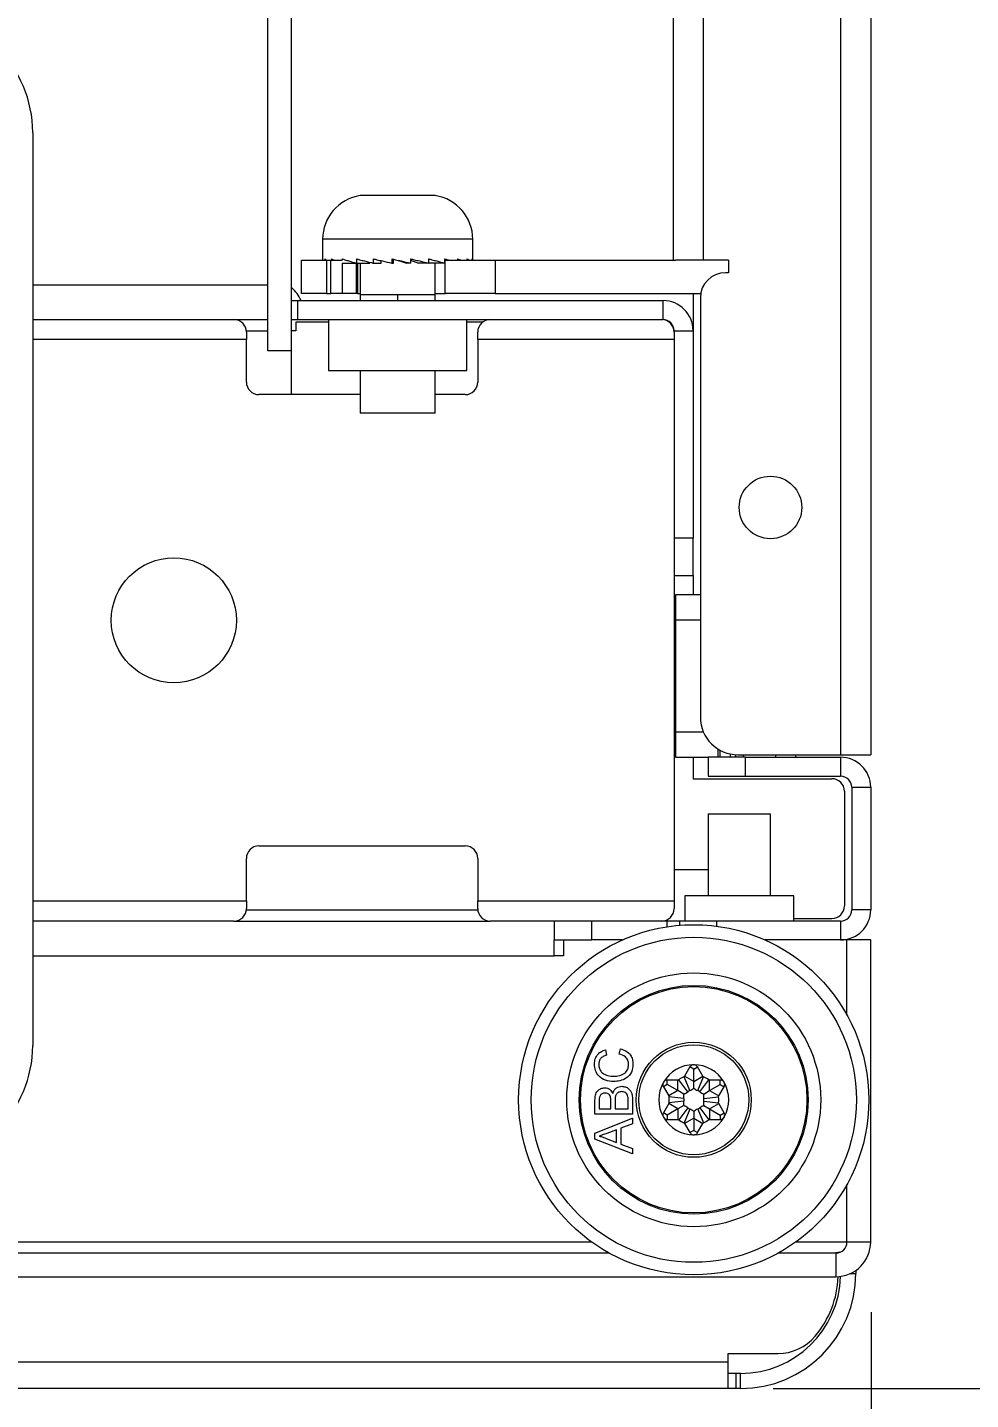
# Model space of a CAD drawing. Header units: inches. Extents: x 40138 to 76695, y -14500 to -5279.
# Drawn here: x 70982.1 to 71057.5, y -10810.8 to -10701 of the extents above; entities that cross this region are included whole.
import ezdxf

# ---------------------------------------------------------------- set-up
doc = ezdxf.new("R2010")
doc.units = ezdxf.units.IN
doc.header["$LTSCALE"] = 2
doc.header["$MEASUREMENT"] = 0
doc.header["$PDMODE"] = 35
doc.header["$PDSIZE"] = -1
doc.layers.add('M-ANNO-DIMS', color=7, linetype='Continuous', lineweight=13)
doc.layers.add('M-OBJECT-DETAILS', color=7, linetype='Continuous', lineweight=9)
doc.styles.get("Standard").update_dxf_attribs({"font": 'romans.shx', "width": 0.8})
doc.dimstyles.new('Details World Wide', dxfattribs={"dimscale": 4, "dimtxt": 4.5, "dimasz": 3.5, "dimexe": 0.75, "dimexo": 0.75, "dimgap": 0.75, "dimtad": 0, "dimtih": 1, "dimtoh": 1, "dimdec": 0, "dimzin": 4, "dimdsep": 46, "dimtxsty": 'Standard', "dimcen": 0, "dimclrd": 256, "dimclre": 256, "dimclrt": 256, "dimadec": 0, "dimazin": 1, "dimtfac": 1, "dimtdec": 0, "dimtmove": 0, "dimatfit": 3, "dimfxl": 1, "dimtolj": 1, "dimtzin": 0, "dimlwd": -1, "dimlwe": -1, "dimarcsym": 0})

# ---------------------------------------------------------------- blocks, each defined once
blk = doc.blocks.new('*D36')
at = {"layer": 'Defpoints', "color": 0, "transparency": 16777216}
for p in [(71049.57, -10800.79), (70950.07, -11048.55), (70950.07, -11048.55)]:
    blk.add_point(p, dxfattribs=at)
at = {"layer": 'M-ANNO-DIMS', "transparency": 16777216}
for p, q in [((71049.57, -10803.79), (71049.57, -11051.55)), ((70964.07, -11048.55), (71035.57, -11048.55)), ((71049.57, -11048.55), (71099.21, -11048.55))]:
    blk.add_line(p, q, dxfattribs=at)
for points in [[(70964.07, -11046.21), (70964.07, -11050.88), (70950.07, -11048.55)], [(71035.57, -11046.21), (71035.57, -11050.88), (71049.57, -11048.55)]]:
    blk.add_solid(points, dxfattribs=at)
at = {"layer": 'M-ANNO-DIMS', "transparency": 16777216, "insert": (71141.29, -11048.55), "char_height": 18, "attachment_point": 5}
blk.add_mtext('\\A1;100\\P [3.92]', dxfattribs=at)
blk = doc.blocks.new('*D68')
at = {"layer": 'Defpoints', "color": 0, "transparency": 16777216}
for p in [(70845.16, -9721.8), (71341.85, -9721.8), (70845.22, -10827.97)]:
    blk.add_point(p, dxfattribs=at)
at = {"layer": 'M-ANNO-DIMS', "transparency": 16777216}
for p, q in [((70848.16, -9721.8), (71344.85, -9721.8)), ((71341.85, -9735.8), (71341.85, -10095.97)), ((71341.85, -10813.97), (71341.85, -10159.4)), ((70848.22, -10827.97), (71344.85, -10827.97))]:
    blk.add_line(p, q, dxfattribs=at)
for points in [[(71339.51, -9735.8), (71344.18, -9735.8), (71341.85, -9721.8)], [(71339.51, -10813.97), (71344.18, -10813.97), (71341.85, -10827.97)]]:
    blk.add_solid(points, dxfattribs=at)
at = {"layer": 'M-ANNO-DIMS', "transparency": 16777216, "insert": (71341.85, -10127.69), "char_height": 18, "attachment_point": 5}
blk.add_mtext('\\A1;1106\\P [43.55]', dxfattribs=at)
blk = doc.blocks.new('*D70')
at = {"layer": 'Defpoints', "color": 0, "transparency": 16777216}
for p in [(71261.34, -10663.59), (71038.73, -10809.9), (71261.34, -10809.9)]:
    blk.add_point(p, dxfattribs=at)
at = {"layer": 'M-ANNO-DIMS', "transparency": 16777216}
for p, q in [((71261.34, -10677.59), (71261.34, -10694.64)), ((71261.34, -10795.9), (71261.34, -10758.07)), ((71041.73, -10809.9), (71264.34, -10809.9))]:
    blk.add_line(p, q, dxfattribs=at)
for points in [[(71259.01, -10677.59), (71263.68, -10677.59), (71261.34, -10663.59)], [(71259.01, -10795.9), (71263.68, -10795.9), (71261.34, -10809.9)]]:
    blk.add_solid(points, dxfattribs=at)
at = {"layer": 'M-ANNO-DIMS', "transparency": 16777216, "insert": (71261.34, -10726.36), "char_height": 18, "attachment_point": 5}
blk.add_mtext('\\A1;146\\P [5.76]', dxfattribs=at)

msp = doc.modelspace()

# ---------------------------------------------------------------- linework, layer by layer
at = {"layer": 'M-OBJECT-DETAILS', "linetype": 'Continuous', "lineweight": 5}
for p, q in [((71047.112, -9791.7), (71047.112, -10759.2)), ((71049.52, -9791.7), (71049.52, -10759.2)), ((71033.751, -10719.648), (71033.751, -10289.95)), ((71036.159, -10719.648), (71036.159, -10289.95)), ((71001.323, -10726.897), (71001.323, -10693.729)), ((71003.22, -10726.897), (71003.22, -10693.729)), ((71014.7, -10714.478), (71011.7, -10714.478)), ((71017.7, -10717.978), (71011.7, -10717.978)), ((71017.7, -10719.648), (71017.7, -10717.978)), ((71011.769, -10719.67), (71012.397, -10719.878)), ((71012.728, -10719.541), (71012.728, -10719.878)), ((71012.728, -10719.656), (71013.372, -10719.878)), ((71014.166, -10719.541), (71014.166, -10719.878)), ((71015.449, -10719.541), (71015.449, -10719.878)), ((71015.501, -10722.305), (71015.501, -10719.648)), ((71015.501, -10719.648), (71019.501, -10719.648)), ((71016.496, -10719.541), (71016.496, -10719.648)), ((71017.242, -10719.541), (71017.242, -10719.648)), ((71017.64, -10719.541), (71017.64, -10719.648)), ((71019.501, -10719.648), (71019.501, -10722.305)), ((71019.501, -10719.648), (71033.921, -10719.648)), ((71036.159, -10719.648), (71033.921, -10719.648)), ((71038.159, -10719.648), (71036.159, -10719.648)), ((71038.159, -10719.648), (71038.159, -10720.648)), ((71012.728, -10719.878), (71012.397, -10719.878)), ((71014.166, -10719.878), (71013.372, -10719.878)), ((71014.166, -10719.849), (71014.241, -10719.878)), ((71015.449, -10719.878), (71014.241, -10719.878)), ((71014.7, -10722.378), (71014.7, -10719.878)), ((71015.506, -10719.878), (71014.951, -10719.878)), ((71038.159, -10720.648), (71037.901, -10720.648)), ((71003.72, -10722.878), (71032.912, -10722.878)), ((71011.7, -10722.378), (71014.7, -10722.378)), ((71014.7, -10722.305), (71015.501, -10722.305)), ((71014.7, -10722.878), (71014.7, -10722.378)), ((71019.501, -10722.305), (71015.501, -10722.305)), ((71019.501, -10722.305), (71035.931, -10722.305)), ((71032.912, -10722.878), (71032.912, -10724.397)), ((71035.32, -10722.305), (71035.32, -10725.286)), ((71035.901, -10722.648), (71035.901, -10756.2)), ((71003.72, -10724.397), (71032.912, -10724.397)), ((71017.225, -10728.477), (71017.225, -10724.397)), ((71018.503, -10724.596), (71017.225, -10724.596)), ((71033.473, -10724.596), (71033.4, -10724.596)), ((71033.801, -10725.286), (71035.32, -10725.286)), ((71033.801, -10725.286), (71033.801, -10741.878)), ((71035.32, -10725.286), (71035.32, -10741.878)), ((71018.101, -10725.997), (71018.101, -10725.397)), ((71018.101, -10725.997), (71018.101, -10729.397)), ((71033.801, -10725.997), (71018.101, -10725.997)), ((71006.175, -10728.477), (71017.225, -10728.477)), ((71014.7, -10731.878), (71014.7, -10728.477)), ((71017.101, -10730.397), (71014.7, -10730.397)), ((71014.7, -10731.878), (71011.7, -10731.878)), ((71035.32, -10741.878), (71033.801, -10741.878)), ((71033.801, -10741.878), (71033.801, -10744.878)), ((71035.32, -10744.878), (71035.32, -10741.878)), ((71033.801, -10744.878), (71033.801, -10770.9)), ((71033.801, -10744.878), (71035.32, -10744.878)), ((71035.32, -10744.878), (71035.32, -10746.4)), ((71035.901, -10746.4), (71033.9, -10746.4)), ((71033.9, -10746.4), (71033.9, -10748.4)), ((71033.9, -10748.4), (71033.9, -10757.4)), ((71033.9, -10748.4), (71035.901, -10748.4)), ((71033.9, -10757.4), (71033.9, -10759.4)), ((71036.152, -10757.4), (71033.9, -10757.4)), ((71037.316, -10759.4), (71037.316, -10758.747)), ((71037.475, -10759.4), (71037.475, -10758.84)), ((71038.306, -10759.4), (71038.306, -10759.14)), ((71038.736, -10759.4), (71038.736, -10759.196)), ((71038.901, -10759.2), (71047.112, -10759.2)), ((71039.322, -10759.2), (71039.322, -10759.4)), ((71041.913, -10759.2), (71041.913, -10759.4)), ((71043.499, -10759.2), (71043.499, -10759.4)), ((71047.112, -10759.2), (71049.52, -10759.2)), ((71033.9, -10759.4), (71036.52, -10759.4)), ((71035.32, -10759.4), (71035.32, -10761.118)), ((71036.52, -10759.4), (71036.52, -10760.919)), ((71039.52, -10759.4), (71036.52, -10759.4)), ((71039.52, -10760.919), (71039.52, -10759.4)), ((71039.52, -10759.4), (71047.112, -10759.4)), ((71047.112, -10759.4), (71047.112, -10760.919)), ((71035.32, -10761.118), (71046.42, -10761.118)), ((71036.52, -10760.919), (71039.52, -10760.919)), ((71039.52, -10760.919), (71047.112, -10760.919)), ((71047.42, -10762.118), (71047.42, -10771.299)), ((71048.001, -10761.808), (71049.52, -10761.808)), ((71048.001, -10761.808), (71048.001, -10771.611)), ((71049.52, -10761.808), (71049.52, -10771.611)), ((71036.52, -10763.916), (71036.52, -10770.5)), ((71036.52, -10763.916), (71039.02, -10763.916)), ((71039.02, -10763.916), (71041.52, -10763.916)), ((71041.52, -10770.5), (71041.52, -10763.916)), ((71000.601, -10766.5), (71017.101, -10766.5)), ((71018.101, -10767.5), (71018.101, -10770.9)), ((71034.22, -10768.42), (71033.801, -10768.42)), ((71036.52, -10768.42), (71034.22, -10768.42)), ((71018.101, -10770.9), (71033.801, -10770.9)), ((71018.101, -10771.5), (71018.101, -10770.9)), ((71033.801, -10770.9), (71033.801, -10771.5)), ((71034.67, -10770.5), (71034.67, -10772.5)), ((71039.02, -10770.5), (71034.67, -10770.5)), ((71043.37, -10770.5), (71039.02, -10770.5)), ((71043.37, -10772.5), (71043.37, -10770.5)), ((70999.595, -10771.611), (71018.108, -10771.611)), ((71043.37, -10772.299), (71046.42, -10772.299)), ((71049.52, -10771.611), (71048.001, -10771.611)), ((70998.601, -10772.5), (71019.101, -10772.5)), ((71024.22, -10772.5), (71019.101, -10772.5)), ((71024.22, -10772.5), (71024.22, -10774.019)), ((71027.22, -10772.5), (71024.22, -10772.5)), ((71027.22, -10774.019), (71027.22, -10772.5)), ((71033.22, -10772.5), (71027.22, -10772.5)), ((71034.22, -10772.5), (71033.22, -10772.5)), ((71033.22, -10772.5), (71033.22, -10772.967)), ((71034.22, -10772.5), (71034.22, -10772.848)), ((71037.22, -10772.5), (71034.22, -10772.5)), ((71047.112, -10772.5), (71037.22, -10772.5)), ((71037.22, -10772.922), (71037.22, -10772.5)), ((71047.112, -10772.5), (71047.112, -10774.019)), ((71024.22, -10774.019), (71027.22, -10774.019)), ((71024.22, -10775.286), (71024.22, -10774.019)), ((71024.97, -10774.019), (71024.97, -10775.286)), ((71029.66, -10774.019), (71027.22, -10774.019)), ((71047.112, -10774.019), (71041.087, -10774.019)), ((71047.623, -10774.019), (71047.112, -10774.019)), ((71049.52, -10774.019), (71047.623, -10774.019)), ((71047.623, -10780.022), (71047.623, -10774.019)), ((71049.52, -10798.161), (71049.52, -10774.019)), ((70982.52, -10775.286), (71024.22, -10775.286)), ((71024.97, -10775.286), (71024.22, -10775.286)), ((71028.307, -10782.8), (71028.398, -10783.223)), ((71029.414, -10783.146), (71029.513, -10782.723)), ((71035.068, -10784.177), (71034.64, -10784.917)), ((71035.373, -10784.353), (71035.068, -10784.177)), ((71035.373, -10784.353), (71035.679, -10784.177)), ((71035.373, -10785.34), (71035.373, -10784.353)), ((71036.106, -10784.917), (71035.679, -10784.177)), ((71033.254, -10785.577), (71032.949, -10785.753)), ((71033.254, -10785.577), (71033.254, -10785.224)), ((71034.109, -10786.07), (71033.254, -10785.577)), ((71034.109, -10786.07), (71034.109, -10785.224)), ((71034.892, -10786.161), (71034.169, -10785.203)), ((71035.061, -10786.064), (71034.593, -10784.959)), ((71035.373, -10785.34), (71034.64, -10784.917)), ((71035.373, -10785.34), (71036.106, -10784.917)), ((71035.373, -10785.876), (71035.373, -10785.34)), ((71035.686, -10786.064), (71036.154, -10784.959)), ((71035.855, -10786.161), (71036.578, -10785.203)), ((71036.638, -10786.07), (71036.638, -10785.224)), ((71036.638, -10786.07), (71037.492, -10785.577)), ((71037.492, -10785.577), (71037.492, -10785.224)), ((71037.492, -10785.577), (71037.798, -10785.753)), ((71032.949, -10785.753), (71033.376, -10786.493)), ((71034.109, -10786.07), (71033.376, -10786.493)), ((71034.579, -10786.702), (71033.388, -10786.555)), ((71034.573, -10786.338), (71034.109, -10786.07)), ((71036.167, -10786.702), (71037.358, -10786.555)), ((71036.174, -10786.338), (71036.638, -10786.07)), ((71036.638, -10786.07), (71037.371, -10786.493)), ((71037.371, -10786.493), (71037.798, -10785.753)), ((71027.473, -10787.954), (71027.473, -10786.831)), ((71027.82, -10786.959), (71027.82, -10787.531)), ((71027.82, -10787.531), (71028.743, -10787.531)), ((71028.743, -10787.531), (71028.743, -10786.912)), ((71029.089, -10786.87), (71029.089, -10787.531)), ((71029.089, -10787.531), (71030.127, -10787.531)), ((71030.127, -10787.531), (71030.127, -10786.821)), ((71030.473, -10786.828), (71030.473, -10787.954)), ((71033.376, -10787.107), (71032.949, -10787.847)), ((71033.254, -10788.024), (71032.949, -10787.847)), ((71034.109, -10787.53), (71033.254, -10788.024)), ((71034.109, -10787.53), (71033.376, -10787.107)), ((71034.579, -10786.898), (71033.388, -10787.045)), ((71034.573, -10787.262), (71034.109, -10787.53)), ((71034.109, -10787.53), (71034.109, -10788.377)), ((71034.892, -10787.439), (71034.169, -10788.397)), ((71035.061, -10787.537), (71034.593, -10788.641)), ((71035.373, -10787.724), (71035.373, -10788.26)), ((71035.686, -10787.537), (71036.154, -10788.641)), ((71035.855, -10787.439), (71036.578, -10788.397)), ((71036.167, -10786.898), (71037.358, -10787.045)), ((71036.174, -10787.262), (71036.638, -10787.53)), ((71036.638, -10787.53), (71037.371, -10787.107)), ((71036.638, -10787.53), (71037.492, -10788.024)), ((71036.638, -10787.53), (71036.638, -10788.377)), ((71037.798, -10787.847), (71037.371, -10787.107)), ((71037.492, -10788.024), (71037.798, -10787.847)), ((71030.473, -10787.954), (71027.473, -10787.954)), ((71027.473, -10789.465), (71030.473, -10788.274)), ((71030.473, -10788.723), (71029.55, -10789.064)), ((71030.473, -10788.274), (71030.473, -10788.723)), ((71033.254, -10788.024), (71033.254, -10788.377)), ((71035.373, -10788.26), (71034.64, -10788.684)), ((71034.64, -10788.684), (71035.068, -10789.424)), ((71035.373, -10788.26), (71035.373, -10789.247)), ((71035.373, -10788.26), (71036.106, -10788.684)), ((71035.679, -10789.424), (71036.106, -10788.684)), ((71037.492, -10788.024), (71037.492, -10788.377)), ((71027.473, -10789.943), (71027.473, -10789.465)), ((71030.473, -10791.134), (71027.473, -10789.943)), ((71028.374, -10789.909), (71029.204, -10790.216)), ((71029.204, -10789.192), (71028.416, -10789.483)), ((71029.204, -10790.216), (71029.204, -10789.192)), ((71029.55, -10789.064), (71029.55, -10790.343)), ((71035.373, -10789.247), (71035.068, -10789.424)), ((71035.373, -10789.247), (71035.679, -10789.424)), ((71029.55, -10790.343), (71030.473, -10790.685)), ((71030.473, -10790.685), (71030.473, -10791.134)), ((71047.623, -10798.161), (71047.623, -10793.578)), ((70903.22, -10798.161), (71027.192, -10798.161)), ((71043.554, -10798.161), (71047.623, -10798.161)), ((71047.623, -10798.161), (71049.52, -10798.161)), ((70471.845, -10799.05), (71028.596, -10799.05)), ((71042.151, -10799.05), (71046.734, -10799.05)), ((71047.055, -10798.99), (71046.734, -10799.05)), ((71046.734, -10799.05), (71046.734, -10800.947)), ((70453.706, -10800.947), (71046.734, -10800.947)), ((71047.918, -10800.683), (71048.334, -10800.683)), ((71048.334, -10800.442), (71048.334, -10800.683)), ((71038.12, -10807.094), (71042.104, -10807.094)), ((71038.12, -10807.794), (71038.12, -10807.094)), ((71038.12, -10807.794), (70908.813, -10807.794)), ((71038.12, -10809.897), (71038.12, -10807.794)), ((71038.727, -10808.683), (71038.12, -10808.683)), ((71038.727, -10808.683), (71038.727, -10809.897)), ((71039.12, -10808.683), (71038.727, -10808.683)), ((71039.12, -10809.897), (71039.12, -10808.683)), ((71038.12, -10809.897), (70909.957, -10809.897)), ((71038.727, -10809.897), (71038.12, -10809.897)), ((71039.12, -10809.897), (71038.727, -10809.897))]:
    msp.add_line(p, q, dxfattribs=at)
at = {"layer": 'M-OBJECT-DETAILS', "linetype": 'Continuous', "lineweight": 0}
for p, q in [((70982.52, -10709.445), (70982.52, -10782.445)), ((71011.7, -10714.478), (71008.7, -10714.478)), ((71005.7, -10717.978), (71005.7, -10719.563)), ((71011.7, -10717.978), (71005.7, -10717.978)), ((71004.001, -10722.305), (71004.001, -10719.648)), ((71004.001, -10719.648), (71006.001, -10719.648)), ((71005.701, -10719.541), (71005.701, -10719.648)), ((71005.865, -10719.541), (71005.865, -10719.648)), ((71006.001, -10719.648), (71006.001, -10722.305)), ((71006.001, -10719.648), (71006.364, -10719.648)), ((71006.364, -10722.305), (71006.364, -10719.648)), ((71006.364, -10719.648), (71007.271, -10719.648)), ((71006.396, -10719.541), (71006.396, -10719.648)), ((71007.26, -10719.541), (71007.26, -10719.648)), ((71008.403, -10719.541), (71008.403, -10719.878)), ((71009.465, -10719.878), (71009.465, -10719.808)), ((71009.753, -10719.541), (71009.753, -10719.878)), ((71010.38, -10719.878), (71010.38, -10719.686)), ((71011.226, -10719.541), (71011.226, -10719.878)), ((71011.379, -10719.878), (71011.379, -10719.541)), ((71007.26, -10719.878), (71008.69, -10719.878)), ((71007.271, -10719.878), (71007.271, -10722.305)), ((71008.403, -10719.878), (71009.465, -10719.878)), ((71008.408, -10722.305), (71008.408, -10719.878)), ((71008.501, -10719.878), (71008.501, -10722.305)), ((71008.7, -10719.878), (71008.7, -10722.378)), ((71009.753, -10719.878), (71010.38, -10719.878)), ((71011.226, -10719.878), (71011.379, -10719.878)), ((70982.52, -10721.611), (71001.323, -10721.611)), ((71003.22, -10722.878), (71003.72, -10722.878)), ((71003.72, -10724.397), (71003.72, -10722.878)), ((71006.001, -10722.305), (71004.001, -10722.305)), ((71006.001, -10722.305), (71006.364, -10722.305)), ((71007.271, -10722.305), (71006.364, -10722.305)), ((71008.408, -10722.305), (71007.271, -10722.305)), ((71008.501, -10722.305), (71008.408, -10722.305)), ((71008.501, -10722.305), (71008.7, -10722.305)), ((71008.7, -10722.378), (71008.7, -10722.878)), ((71008.7, -10722.378), (71011.7, -10722.378)), ((71011.7, -10722.878), (71011.7, -10722.378)), ((70982.52, -10724.397), (70998.601, -10724.397)), ((70998.601, -10724.397), (71001.323, -10724.397)), ((70999.595, -10725.286), (71001.323, -10725.286)), ((71003.22, -10724.397), (71003.72, -10724.397)), ((71003.547, -10725.286), (71003.22, -10725.286)), ((71003.547, -10724.596), (71003.547, -10725.286)), ((71006.175, -10724.596), (71003.547, -10724.596)), ((71006.175, -10724.397), (71006.175, -10728.477)), ((70999.601, -10725.997), (70982.52, -10725.997)), ((70999.601, -10725.397), (70999.601, -10725.997)), ((70999.601, -10729.397), (70999.601, -10725.997)), ((71003.22, -10726.897), (71001.323, -10726.897)), ((71003.22, -10730.397), (71003.22, -10726.897)), ((71008.7, -10728.477), (71008.7, -10731.878)), ((71008.7, -10730.397), (71000.601, -10730.397)), ((71011.7, -10731.878), (71008.7, -10731.878)), ((70999.601, -10770.9), (70999.601, -10767.5)), ((70982.52, -10770.9), (70999.601, -10770.9)), ((70999.601, -10770.9), (70999.601, -10771.5)), ((70998.601, -10772.5), (70982.52, -10772.5))]:
    msp.add_line(p, q, dxfattribs=at)
at = {"layer": 'M-OBJECT-DETAILS', "linetype": 'Continuous', "lineweight": 5}
for centre, radius in [((71041.507, -10739.424), 2.5), ((71035.373, -10786.8), 14), ((71035.373, -10786.8), 13), ((71035.373, -10786.8), 10.15), ((71035.373, -10786.8), 9.15), ((71035.373, -10786.8), 9.05), ((71035.373, -10786.8), 4.6), ((71035.373, -10786.8), 4.4)]:
    msp.add_circle(centre, radius, dxfattribs=at)
at = {"layer": 'M-OBJECT-DETAILS', "linetype": 'Continuous', "lineweight": 0}
msp.add_circle((70993.801, -10748.449), 5, dxfattribs=at)
for centre, radius, start, end in [((70973.02, -10709.445), 9.5, 0, 90), ((71009.242, -10717.978), 3.542, 98.79741, 180), ((71001.242, -10724.099), 3, 24.02063, 48.73054), ((70998.601, -10725.397), 1, 0, 90), ((71000.601, -10729.397), 1, 180, 270), ((71000.601, -10767.5), 1, 90, 180), ((70998.601, -10771.5), 1, 270, 0), ((70973.02, -10782.445), 9.5, 270, 0)]:
    msp.add_arc(centre, radius, start, end, dxfattribs=at)
at = {"layer": 'M-OBJECT-DETAILS', "linetype": 'Continuous', "lineweight": 5}
for centre, radius, start, end in [((71014.159, -10717.978), 3.542, 0, 81.20259), ((71037.901, -10722.648), 2, 90, 180), ((71032.912, -10725.286), 2.408, 0, 90), ((71019.101, -10725.397), 1, 90, 180), ((71032.801, -10725.397), 1, 0, 90), ((71032.912, -10725.286), 0.889, 0, 90), ((71017.101, -10729.397), 1, 270, 0), ((71038.901, -10756.2), 3, 180, 270), ((71047.112, -10761.808), 2.408, 0, 90), ((71046.42, -10762.118), 1, 0, 90), ((71047.112, -10761.808), 0.889, 0, 90), ((71017.101, -10767.5), 1, 0, 90), ((71046.42, -10771.299), 1, 270, 0), ((71019.101, -10771.5), 1, 180, 270), ((71032.801, -10771.5), 1, 270, 0), ((71047.112, -10771.611), 2.408, 270, 0), ((71047.112, -10771.611), 0.889, 270, 0), ((71035.373, -10786.8), 2.8, 90, 150), ((71035.373, -10786.8), 2.8, 30, 90), ((71035.373, -10786.8), 2.8, 150, 210), ((71035.373, -10786.8), 2, 112.97323, 127.02677), ((71035.373, -10786.8), 2, 52.97323, 67.02677), ((71035.373, -10786.8), 2.8, 330, 30), ((71035.373, -10786.8), 2, 172.97323, 187.02677), ((71034.109, -10785.124), 1.3, 290.914, 307.02677), ((71033.289, -10786.543), 1.3, 352.97323, 9.086), ((71035.373, -10786.8), 0.8, 172.97323, 187.02677), ((71035.373, -10786.8), 0.8, 112.97323, 127.02677), ((71034.554, -10784.867), 1.3, 292.97323, 309.086), ((71036.193, -10784.867), 1.3, 230.914, 247.02677), ((71035.373, -10786.8), 0.8, 52.97323, 67.02677), ((71036.638, -10785.124), 1.3, 232.97323, 249.086), ((71037.458, -10786.543), 1.3, 170.914, 187.02677), ((71035.373, -10786.8), 0.8, 352.97323, 7.02677), ((71035.373, -10786.8), 2, 352.97323, 7.02677), ((71033.289, -10787.057), 1.3, 350.914, 7.02677), ((71034.109, -10788.477), 1.3, 52.97323, 69.086), ((71035.373, -10786.8), 0.8, 232.97323, 247.02677), ((71034.554, -10788.734), 1.3, 50.914, 67.02677), ((71036.193, -10788.734), 1.3, 112.97323, 129.086), ((71035.373, -10786.8), 0.8, 292.97323, 307.02677), ((71036.638, -10788.477), 1.3, 110.914, 127.02677), ((71037.458, -10787.057), 1.3, 172.97323, 189.086), ((71035.373, -10786.8), 2.8, 210, 270), ((71035.373, -10786.8), 2, 232.97323, 247.02677), ((71035.373, -10786.8), 2.8, 270, 330), ((71035.373, -10786.8), 2, 292.97323, 307.02677), ((71046.734, -10798.161), 0.889, 270, 0), ((71046.734, -10798.161), 2.786, 270, 0), ((71039.12, -10800.683), 9.214, 270, 0), ((71039.12, -10800.683), 8, 270, 358.29791), ((71039.12, -10800.683), 7.8, 319.92078, 358.104), ((71042.104, -10803.194), 3.9, 270, 319.92078)]:
    msp.add_arc(centre, radius, start, end, dxfattribs=at)
at = {"layer": 'M-OBJECT-DETAILS', "linetype": 'Continuous', "lineweight": 0}
for points, knots in [([(71005.865, -10719.541), (71005.889, -10719.563), (71005.927, -10719.599), (71005.98, -10719.635), (71005.999, -10719.648)], [0, 0, 0, 0, 0.6275984, 1, 1, 1, 1]), ([(71006.396, -10719.541), (71006.443, -10719.563), (71006.519, -10719.599), (71006.607, -10719.635), (71006.64, -10719.648)], [0, 0, 0, 0, 0.6275783, 1, 1, 1, 1]), ([(71007.26, -10719.541), (71007.329, -10719.563), (71007.5, -10719.62), (71007.869, -10719.731), (71008.197, -10719.821), (71008.403, -10719.878)], [0, 0, 0, 0, 0.1997089, 0.498374, 1, 1, 1, 1]), ([(71008.403, -10719.541), (71008.488, -10719.563), (71008.699, -10719.62), (71009.142, -10719.731), (71009.518, -10719.821), (71009.753, -10719.878)], [0, 0, 0, 0, 0.19972125, 0.49836848, 1, 1, 1, 1]), ([(71009.753, -10719.541), (71009.848, -10719.563), (71010.087, -10719.62), (71010.575, -10719.731), (71010.975, -10719.821), (71011.226, -10719.878)], [0, 0, 0, 0, 0.1997227, 0.4983683, 1, 1, 1, 1])]:
    msp.add_open_spline(points, degree=3, knots=knots, dxfattribs=at)
at = {"layer": 'M-OBJECT-DETAILS', "linetype": 'Continuous', "lineweight": 5}
for points, knots in [([(71011.226, -10719.541), (71011.326, -10719.563), (71011.576, -10719.62), (71012.079, -10719.731), (71012.478, -10719.821), (71012.728, -10719.878)], [0, 0, 0, 0, 0.1997235, 0.4983684, 1, 1, 1, 1]), ([(71012.728, -10719.541), (71012.827, -10719.563), (71013.073, -10719.62), (71013.56, -10719.731), (71013.932, -10719.821), (71014.166, -10719.878)], [0, 0, 0, 0, 0.1997102, 0.4983739, 1, 1, 1, 1]), ([(71014.166, -10719.541), (71014.257, -10719.563), (71014.483, -10719.62), (71014.923, -10719.731), (71015.246, -10719.821), (71015.449, -10719.878)], [0, 0, 0, 0, 0.19973097, 0.49837462, 1, 1, 1, 1]), ([(71015.449, -10719.541), (71015.527, -10719.563), (71015.651, -10719.599), (71015.766, -10719.635), (71015.808, -10719.648)], [0, 0, 0, 0, 0.6276079, 1, 1, 1, 1]), ([(71016.496, -10719.541), (71016.556, -10719.563), (71016.651, -10719.599), (71016.734, -10719.635), (71016.765, -10719.648)], [0, 0, 0, 0, 0.6275793, 1, 1, 1, 1]), ([(71017.242, -10719.541), (71017.28, -10719.563), (71017.341, -10719.599), (71017.387, -10719.635), (71017.404, -10719.648)], [0, 0, 0, 0, 0.6275917, 1, 1, 1, 1]), ([(71027.435, -10783.956), (71027.446, -10783.809), (71027.467, -10783.516), (71027.685, -10783.156), (71027.98, -10782.915), (71028.198, -10782.838), (71028.307, -10782.8)], [0, 0, 0, 0, 0.28007148, 0.55945517, 0.77953843, 1, 1, 1, 1]), ([(71028.398, -10783.223), (71028.304, -10783.256), (71028.118, -10783.322), (71027.905, -10783.508), (71027.795, -10783.744), (71027.786, -10783.899), (71027.781, -10783.977)], [0, 0, 0, 0, 0.2805696, 0.5597383, 0.7796714, 1, 1, 1, 1]), ([(71030.166, -10783.988), (71030.155, -10783.872), (71030.132, -10783.642), (71029.878, -10783.291), (71029.59, -10783.201), (71029.414, -10783.146)], [0, 0, 0, 0, 0.2807154, 0.5609, 1, 1, 1, 1]), ([(71029.513, -10782.723), (71029.667, -10782.773), (71029.973, -10782.872), (71030.308, -10783.189), (71030.487, -10783.569), (71030.504, -10783.821), (71030.512, -10783.948)], [0, 0, 0, 0, 0.2802492, 0.5595391, 0.7795934, 1, 1, 1, 1]), ([(71028.951, -10785.339), (71028.735, -10785.322), (71028.303, -10785.29), (71027.773, -10784.956), (71027.482, -10784.465), (71027.451, -10784.126), (71027.435, -10783.956)], [0, 0, 0, 0, 0.2804921, 0.5595716, 0.7796137, 1, 1, 1, 1]), ([(71027.781, -10783.977), (71027.788, -10784.083), (71027.803, -10784.295), (71027.964, -10784.578), (71028.333, -10784.869), (71028.695, -10784.896), (71028.949, -10784.915)], [0, 0, 0, 0, 0.18722482, 0.37390809, 0.5607417, 1, 1, 1, 1]), ([(71028.949, -10784.915), (71029.11, -10784.907), (71029.432, -10784.89), (71029.863, -10784.716), (71030.122, -10784.368), (71030.151, -10784.114), (71030.166, -10783.988)], [0, 0, 0, 0, 0.281243, 0.5607013, 0.7801284, 1, 1, 1, 1]), ([(71030.512, -10783.948), (71030.495, -10784.173), (71030.462, -10784.621), (71030.007, -10785.095), (71029.472, -10785.302), (71029.125, -10785.326), (71028.951, -10785.339)], [0, 0, 0, 0, 0.27996341, 0.55808482, 0.77891198, 1, 1, 1, 1]), ([(71035.373, -10784), (71035.341, -10784.003), (71035.273, -10784.008), (71035.178, -10784.053), (71035.109, -10784.113), (71035.079, -10784.159), (71035.068, -10784.177)], [0, 0, 0, 0, 0.25220424, 0.53061298, 0.823549, 1, 1, 1, 1]), ([(71035.679, -10784.177), (71035.656, -10784.145), (71035.611, -10784.081), (71035.504, -10784.018), (71035.42, -10784.001), (71035.377, -10784), (71035.373, -10784)], [0, 0, 0, 0, 0.33194257, 0.665713, 0.97051362, 1, 1, 1, 1]), ([(71032.949, -10785.4), (71032.935, -10785.429), (71032.905, -10785.491), (71032.897, -10785.596), (71032.914, -10785.686), (71032.939, -10785.735), (71032.949, -10785.753)], [0, 0, 0, 0, 0.25224935, 0.53060439, 0.82358654, 1, 1, 1, 1]), ([(71033.254, -10785.224), (71033.215, -10785.227), (71033.137, -10785.235), (71033.03, -10785.296), (71032.972, -10785.36), (71032.95, -10785.397), (71032.949, -10785.4)], [0, 0, 0, 0, 0.33200146, 0.66574297, 0.9706514, 1, 1, 1, 1]), ([(71034.109, -10785.224), (71034.069, -10785.224), (71033.779, -10785.224), (71033.498, -10785.224), (71033.254, -10785.224)], [0, 0, 0, 0, 0.1363715, 1, 1, 1, 1]), ([(71034.169, -10785.203), (71034.161, -10785.209), (71034.143, -10785.219), (71034.122, -10785.223), (71034.111, -10785.224), (71034.109, -10785.224)], [0, 0, 0, 0, 0.4529641, 0.9084274, 1, 1, 1, 1]), ([(71034.64, -10784.917), (71034.635, -10784.925), (71034.624, -10784.941), (71034.605, -10784.953), (71034.594, -10784.958), (71034.593, -10784.959)], [0, 0, 0, 0, 0.4730119, 0.9183649, 1, 1, 1, 1]), ([(71036.154, -10784.959), (71036.145, -10784.954), (71036.127, -10784.945), (71036.113, -10784.928), (71036.107, -10784.918), (71036.106, -10784.917)], [0, 0, 0, 0, 0.4537035, 0.908807, 1, 1, 1, 1]), ([(71036.638, -10785.224), (71036.628, -10785.223), (71036.609, -10785.221), (71036.589, -10785.211), (71036.579, -10785.204), (71036.578, -10785.203)], [0, 0, 0, 0, 0.4734378, 0.9190912, 1, 1, 1, 1]), ([(71037.492, -10785.224), (71037.459, -10785.224), (71037.178, -10785.224), (71036.891, -10785.224), (71036.638, -10785.224)], [0, 0, 0, 0, 0.1198407, 1, 1, 1, 1]), ([(71037.798, -10785.4), (71037.78, -10785.373), (71037.741, -10785.317), (71037.655, -10785.258), (71037.568, -10785.227), (71037.513, -10785.225), (71037.492, -10785.224)], [0, 0, 0, 0, 0.2522295, 0.5305886, 0.8235686, 1, 1, 1, 1]), ([(71037.798, -10785.753), (71037.815, -10785.718), (71037.847, -10785.646), (71037.848, -10785.523), (71037.821, -10785.44), (71037.8, -10785.403), (71037.798, -10785.4)], [0, 0, 0, 0, 0.3319584, 0.6656814, 0.9705308, 1, 1, 1, 1]), ([(71027.473, -10786.831), (71027.478, -10786.698), (71027.486, -10786.432), (71027.652, -10786.086), (71027.939, -10785.88), (71028.147, -10785.852), (71028.251, -10785.839)], [0, 0, 0, 0, 0.2811272, 0.5600337, 0.780116, 1, 1, 1, 1]), ([(71028.288, -10786.262), (71028.207, -10786.271), (71028.084, -10786.284), (71027.947, -10786.376), (71027.805, -10786.579), (71027.813, -10786.791), (71027.82, -10786.959)], [0, 0, 0, 0, 0.24952281, 0.37502789, 0.50025097, 1, 1, 1, 1]), ([(71028.251, -10785.839), (71028.328, -10785.847), (71028.483, -10785.864), (71028.731, -10786.009), (71028.834, -10786.183), (71028.896, -10786.289)], [0, 0, 0, 0, 0.2803631, 0.5608133, 1, 1, 1, 1]), ([(71028.707, -10786.552), (71028.688, -10786.504), (71028.649, -10786.408), (71028.503, -10786.283), (71028.37, -10786.27), (71028.288, -10786.262)], [0, 0, 0, 0, 0.2808602, 0.5610946, 1, 1, 1, 1]), ([(71028.743, -10786.912), (71028.743, -10786.844), (71028.743, -10786.723), (71028.718, -10786.604), (71028.707, -10786.552)], [0, 0, 0, 0, 0.5603611, 1, 1, 1, 1]), ([(71028.896, -10786.289), (71028.928, -10786.201), (71028.991, -10786.027), (71029.18, -10785.843), (71029.396, -10785.738), (71029.541, -10785.728), (71029.614, -10785.723)], [0, 0, 0, 0, 0.2802194, 0.5596923, 0.7797211, 1, 1, 1, 1]), ([(71029.608, -10786.146), (71029.522, -10786.156), (71029.393, -10786.169), (71029.251, -10786.267), (71029.091, -10786.471), (71029.09, -10786.693), (71029.089, -10786.87)], [0, 0, 0, 0, 0.2497946, 0.3755551, 0.5011753, 1, 1, 1, 1]), ([(71030.113, -10786.565), (71030.096, -10786.498), (71030.064, -10786.367), (71029.927, -10786.228), (71029.767, -10786.156), (71029.661, -10786.15), (71029.608, -10786.146)], [0, 0, 0, 0, 0.2803069, 0.5590339, 0.7793968, 1, 1, 1, 1]), ([(71029.614, -10785.723), (71029.713, -10785.733), (71029.911, -10785.751), (71030.178, -10785.897), (71030.451, -10786.246), (71030.464, -10786.588), (71030.473, -10786.828)], [0, 0, 0, 0, 0.1871393, 0.3743118, 0.5607974, 1, 1, 1, 1]), ([(71030.127, -10786.821), (71030.127, -10786.773), (71030.127, -10786.687), (71030.117, -10786.602), (71030.113, -10786.565)], [0, 0, 0, 0, 0.5601179, 1, 1, 1, 1]), ([(71033.376, -10786.493), (71033.38, -10786.502), (71033.388, -10786.52), (71033.39, -10786.542), (71033.389, -10786.554), (71033.388, -10786.555)], [0, 0, 0, 0, 0.4727826, 0.9181501, 1, 1, 1, 1]), ([(71037.358, -10786.555), (71037.358, -10786.545), (71037.357, -10786.525), (71037.365, -10786.505), (71037.37, -10786.495), (71037.371, -10786.493)], [0, 0, 0, 0, 0.4537038, 0.9091219, 1, 1, 1, 1]), ([(71032.949, -10787.847), (71032.932, -10787.883), (71032.899, -10787.954), (71032.899, -10788.078), (71032.926, -10788.16), (71032.947, -10788.197), (71032.949, -10788.2)], [0, 0, 0, 0, 0.3319584, 0.6656814, 0.9705308, 1, 1, 1, 1]), ([(71033.388, -10787.045), (71033.389, -10787.055), (71033.389, -10787.075), (71033.382, -10787.095), (71033.377, -10787.105), (71033.376, -10787.107)], [0, 0, 0, 0, 0.4534395, 0.9094608, 1, 1, 1, 1]), ([(71037.371, -10787.107), (71037.367, -10787.098), (71037.359, -10787.08), (71037.357, -10787.058), (71037.358, -10787.047), (71037.358, -10787.045)], [0, 0, 0, 0, 0.4725701, 0.9185675, 1, 1, 1, 1]), ([(71037.798, -10788.2), (71037.812, -10788.171), (71037.841, -10788.109), (71037.85, -10788.004), (71037.833, -10787.914), (71037.808, -10787.865), (71037.798, -10787.847)], [0, 0, 0, 0, 0.25232227, 0.53060257, 0.82358586, 1, 1, 1, 1]), ([(71032.949, -10788.2), (71032.967, -10788.227), (71033.006, -10788.283), (71033.092, -10788.343), (71033.179, -10788.373), (71033.234, -10788.376), (71033.254, -10788.377)], [0, 0, 0, 0, 0.2522335, 0.5305971, 0.8234883, 1, 1, 1, 1]), ([(71033.254, -10788.377), (71033.498, -10788.377), (71033.779, -10788.377), (71034.069, -10788.377), (71034.109, -10788.377)], [0, 0, 0, 0, 0.8636285, 1, 1, 1, 1]), ([(71034.109, -10788.377), (71034.119, -10788.377), (71034.138, -10788.379), (71034.158, -10788.389), (71034.168, -10788.396), (71034.169, -10788.397)], [0, 0, 0, 0, 0.4729873, 0.9188328, 1, 1, 1, 1]), ([(71034.593, -10788.641), (71034.602, -10788.646), (71034.619, -10788.656), (71034.634, -10788.672), (71034.639, -10788.682), (71034.64, -10788.684)], [0, 0, 0, 0, 0.4531488, 0.9088238, 1, 1, 1, 1]), ([(71036.106, -10788.684), (71036.112, -10788.675), (71036.123, -10788.659), (71036.142, -10788.647), (71036.152, -10788.642), (71036.154, -10788.641)], [0, 0, 0, 0, 0.4732796, 0.9185646, 1, 1, 1, 1]), ([(71036.578, -10788.397), (71036.586, -10788.391), (71036.603, -10788.381), (71036.625, -10788.377), (71036.636, -10788.377), (71036.638, -10788.377)], [0, 0, 0, 0, 0.4530863, 0.9084563, 1, 1, 1, 1]), ([(71036.638, -10788.377), (71036.891, -10788.377), (71037.178, -10788.377), (71037.459, -10788.377), (71037.492, -10788.377)], [0, 0, 0, 0, 0.8801593, 1, 1, 1, 1]), ([(71037.492, -10788.377), (71037.531, -10788.373), (71037.61, -10788.366), (71037.717, -10788.305), (71037.775, -10788.24), (71037.796, -10788.203), (71037.798, -10788.2)], [0, 0, 0, 0, 0.3320354, 0.6657989, 0.9706762, 1, 1, 1, 1]), ([(71028.416, -10789.483), (71028.304, -10789.525), (71028.106, -10789.598), (71027.907, -10789.672), (71027.82, -10789.704)], [0, 0, 0, 0, 0.5600316, 1, 1, 1, 1]), ([(71027.82, -10789.704), (71027.927, -10789.733), (71028.118, -10789.784), (71028.295, -10789.871), (71028.374, -10789.909)], [0, 0, 0, 0, 0.55992018, 1, 1, 1, 1]), ([(71035.068, -10789.424), (71035.09, -10789.455), (71035.136, -10789.52), (71035.242, -10789.582), (71035.327, -10789.6), (71035.37, -10789.6), (71035.373, -10789.6)], [0, 0, 0, 0, 0.3318425, 0.6657016, 0.9705126, 1, 1, 1, 1]), ([(71035.373, -10789.6), (71035.406, -10789.597), (71035.474, -10789.592), (71035.569, -10789.547), (71035.638, -10789.487), (71035.668, -10789.441), (71035.679, -10789.424)], [0, 0, 0, 0, 0.2522438, 0.5305721, 0.8235361, 1, 1, 1, 1])]:
    msp.add_open_spline(points, degree=3, knots=knots, dxfattribs=at)

# ---------------------------------------------------------------- dimensions: what is measured, and where the dimension line sits
at = {"layer": 'M-ANNO-DIMS'}
for base, p1, p2, picture, middle in [((71341.845, -9721.796), (70845.22, -10827.966), (70845.16, -9721.796), '*D68', (71341.845, -10127.688)), ((71261.344, -10809.897), (71261.344, -10663.593), (71038.727, -10809.897), '*D70', (71261.344, -10726.357))]:
    dim = msp.add_linear_dim(base=base, p1=p1, p2=p2, angle=90, dimstyle='Details World Wide', override={"dimpost": '\\X'}, dxfattribs=at)
    dim.commit()
    dim.dimension.update_dxf_attribs({"geometry": picture, "text_midpoint": middle, "dimtype": 160})
dim = msp.add_linear_dim(base=(70950.066211, -11048.547862), p1=(71049.566212, -10800.791645), p2=(70950.066211, -11048.547862), dimstyle='Details World Wide', override={"dimpost": '\\X'}, dxfattribs=at)
dim.commit()
dim.dimension.update_dxf_attribs({"geometry": '*D36', "text_midpoint": (71141.290791, -11048.547862), "dimtype": 160})

doc.saveas('drawing.dxf')
